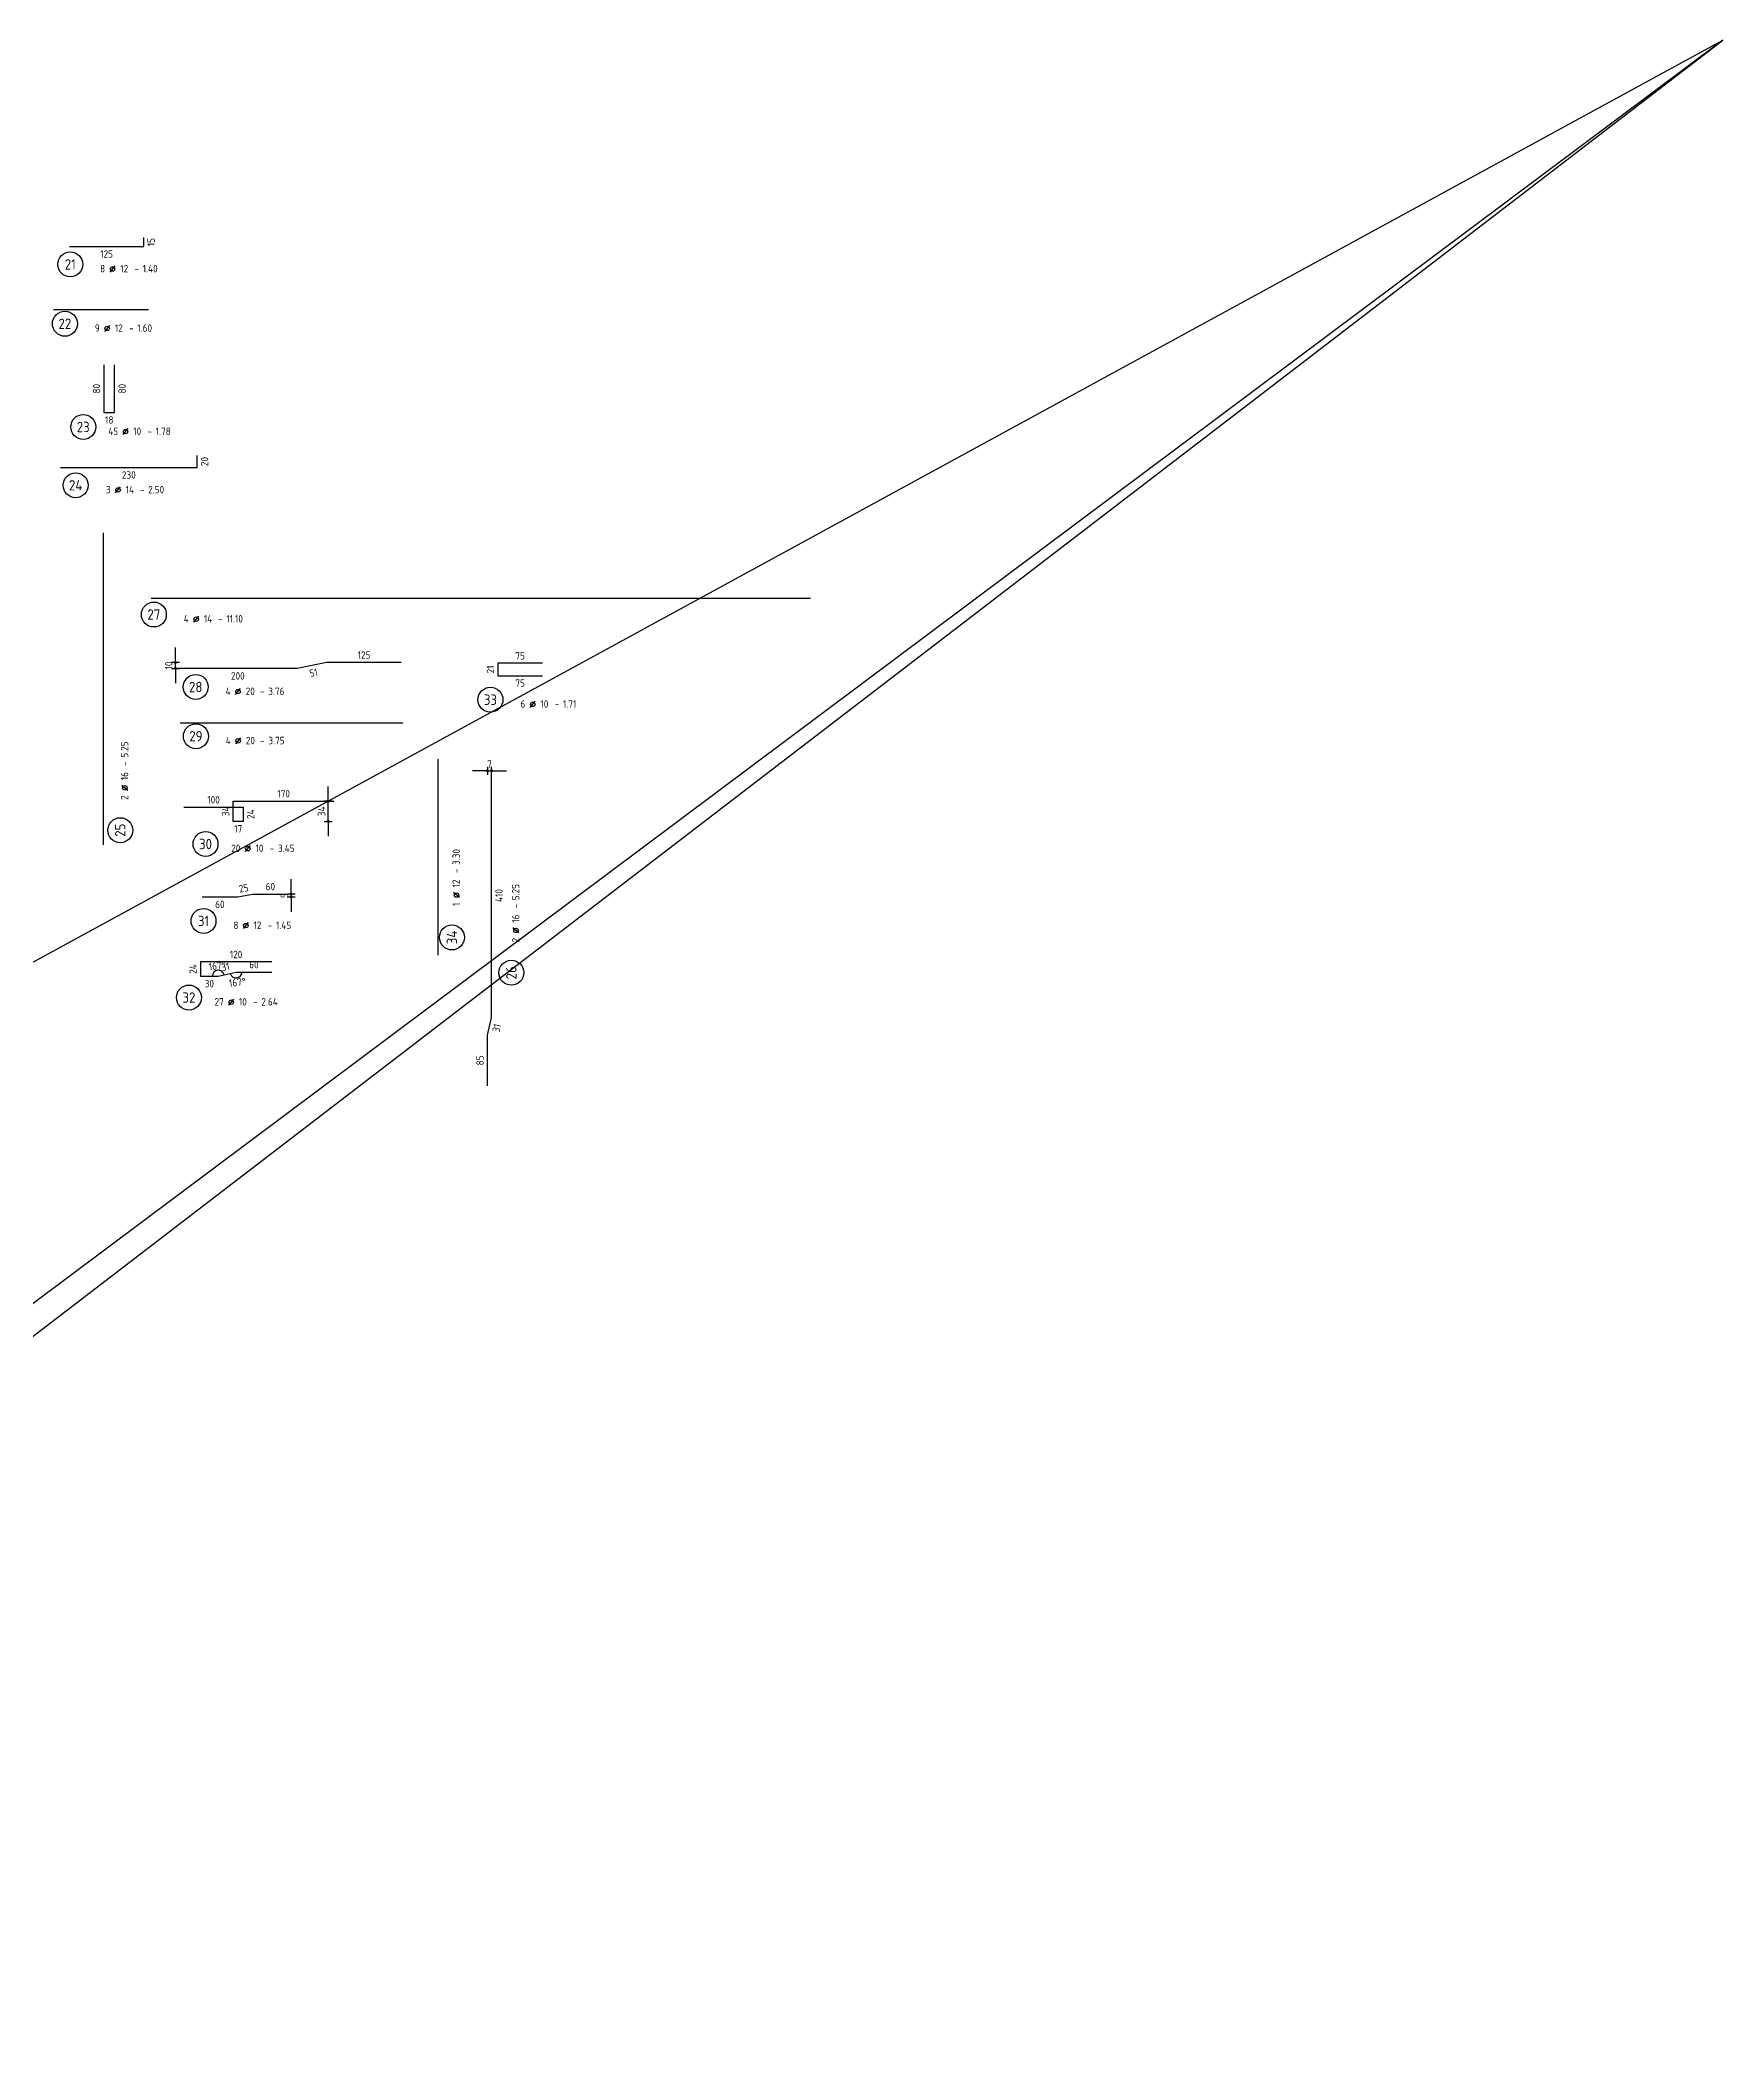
# Model space of a CAD drawing. Extents: x -10 to 101, y -7 to 49.
# Drawn here: x 72.59 to 100.92, y 9.67 to 43.39 of the extents above; entities that cross this region are included whole.
import ezdxf
from ezdxf.enums import TextEntityAlignment as Align

# ---------------------------------------------------------------- set-up
doc = ezdxf.new("R2010")
doc.units = 0
doc.header["$LTSCALE"] = 0.5
doc.linetypes.add('AUSGEZOGEN', pattern=[1000.01, 1000, 0.01])
doc.layers.add('MASSE', color=7, linetype='Continuous')
doc.layers.add('RND', color=7, linetype='Continuous')
doc.layers.add('NOPLOT', color=7, linetype='Continuous', plot=False)
doc.styles.add('txt', font='isocp.shx')
doc.dimstyles.new('DOT_I', dxfattribs={"dimscale": 0.5, "dimtxt": 0.25, "dimasz": 0.25, "dimexe": 0.1, "dimexo": 0.3, "dimgap": 0.1, "dimtad": 1, "dimdec": 3, "dimzin": 3, "dimtxsty": 'txt', "dimblk": 'DOT', "dimblk1": 'DOT', "dimblk2": 'DOT', "dimsah": 1, "dimcen": 0.1, "dimse1": 1, "dimse2": 1, "dimazin": 0, "dimtfac": 1, "dimtdec": 4, "dimtix": 1, "dimtmove": 2, "dimatfit": 3, "dimfxl": 0, "dimtvp": 1, "dimtolj": 1, "dimtzin": 0, "dimarcsym": 0})

# ---------------------------------------------------------------- blocks, each defined once
blk = doc.blocks.new('RND_AUSZ')
at = {"layer": 'RND', "color": 7, "linetype": 'Continuous'}
blk.add_line((1.341, 0.262), (1.509, 0.466), dxfattribs=at)
at = {"layer": 'RND', "color": 1, "linetype": 'Continuous'}
blk.add_circle((0, 0.52), 0.42, dxfattribs=at)
at = {"layer": 'RND', "color": 7, "linetype": 'Continuous'}
blk.add_circle((1.425, 0.364), 0.075, dxfattribs=at)
at = {"layer": 'RND', "color": 7, "linetype": 'Continuous', "style": 'txt'}
blk.add_text('-', height=0.25, dxfattribs=at).set_placement((2.163, 0.25))
at = {"layer": 'RND', "color": 1, "linetype": 'Continuous', "style": 'txt'}
blk.add_attdef('POS', text='', height=0.35, dxfattribs=at).set_placement((0, 0.52), align=Align.MIDDLE)
at = {"layer": 'RND', "color": 7, "linetype": 'Continuous', "style": 'txt'}
for tag, p in [('WIEOFT', (-0.536, 0.25)), ('STK', (1.174, 0.25))]:
    blk.add_attdef(tag, text='', height=0.25, dxfattribs=at).set_placement(p, align=Align.RIGHT)
for tag, p in [('DS', (1.683, 0.25)), ('LANG', (2.441, 0.25)), ('TEXT', (3.669, 0.25))]:
    blk.add_attdef(tag, p, '', height=0.25, dxfattribs=at)
blk = doc.blocks.new('DOT')
at = {"layer": 'MASSE', "color": 7, "linetype": 'Continuous'}
for p, q in [((0, 0), (-1, 0)), ((0, 0.54), (0, -0.54))]:
    blk.add_line(p, q, dxfattribs=at)
at = {"layer": 'MASSE', "color": 7, "linetype": 'Continuous', "const_width": 0.2}
blk.add_lwpolyline([(-0.1, 0, 1), (0.1, 0, 1)], format="xyb", close=True, dxfattribs=at)
blk = doc.blocks.new('*D44')
at = {"layer": 'Defpoints', "color": 0, "linetype": 'AUSGEZOGEN', "transparency": 16777216}
for p in [(74.87, 32.918), (74.87, 32.918), (74.87, 32.818)]:
    blk.add_point(p, dxfattribs=at)
at = {"layer": 'RND', "color": 0, "linetype": 'AUSGEZOGEN', "lineweight": -2, "transparency": 16777216}
for p, q in [((74.87, 33.043), (74.87, 33.168)), ((74.87, 32.818), (74.87, 32.918)), ((74.87, 32.693), (74.87, 32.568))]:
    blk.add_line(p, q, dxfattribs=at)
at = {"layer": 'RND', "color": 0, "linetype": 'AUSGEZOGEN', "lineweight": -2, "transparency": 16777216, "xscale": 0.125, "yscale": 0.125, "zscale": 0.125}
for p, rotation in [((74.87, 32.918), 270), ((74.87, 32.818), 90)]:
    blk.add_blockref('DOT', p, dxfattribs=dict(at, rotation=rotation))
at = {"layer": 'RND', "color": 0, "linetype": 'AUSGEZOGEN', "transparency": 16777216, "insert": (74.757, 32.868), "char_height": 0.125, "attachment_point": 5, "rotation": 90, "style": 'txt'}
blk.add_mtext('\\A1;10', dxfattribs=at)
blk = doc.blocks.new('*D45')
at = {"layer": 'Defpoints', "color": 0, "linetype": 'AUSGEZOGEN', "transparency": 16777216}
for p in [(77.441, 30.584), (77.441, 30.584), (77.541, 30.244)]:
    blk.add_point(p, dxfattribs=at)
at = {"layer": 'RND', "color": 0, "linetype": 'AUSGEZOGEN', "lineweight": -2, "transparency": 16777216}
for p, q in [((77.441, 30.709), (77.441, 30.834)), ((77.441, 30.244), (77.441, 30.584)), ((77.441, 30.119), (77.441, 29.994))]:
    blk.add_line(p, q, dxfattribs=at)
at = {"layer": 'RND', "color": 0, "linetype": 'AUSGEZOGEN', "lineweight": -2, "transparency": 16777216, "xscale": 0.125, "yscale": 0.125, "zscale": 0.125}
for p, rotation in [((77.441, 30.584), 269.999999913663), ((77.441, 30.244), 89.99999991366298)]:
    blk.add_blockref('DOT', p, dxfattribs=dict(at, rotation=rotation))
at = {"layer": 'RND', "color": 0, "linetype": 'AUSGEZOGEN', "transparency": 16777216, "insert": (77.329, 30.414), "char_height": 0.125, "attachment_point": 5, "rotation": 90, "style": 'txt'}
blk.add_mtext('\\A1;34', dxfattribs=at)
blk = doc.blocks.new('*D71')
at = {"layer": 'Defpoints', "color": 0, "linetype": 'AUSGEZOGEN', "transparency": 16777216}
for p in [(76.817, 29.022), (76.817, 29.022), (76.817, 28.972)]:
    blk.add_point(p, dxfattribs=at)
at = {"layer": 'RND', "color": 0, "linetype": 'AUSGEZOGEN', "lineweight": -2, "transparency": 16777216}
for p, q in [((76.817, 29.147), (76.817, 29.272)), ((76.817, 28.972), (76.817, 29.022)), ((76.817, 28.847), (76.817, 28.722))]:
    blk.add_line(p, q, dxfattribs=at)
at = {"layer": 'RND', "color": 0, "linetype": 'AUSGEZOGEN', "lineweight": -2, "transparency": 16777216, "xscale": 0.125, "yscale": 0.125, "zscale": 0.125}
for p, rotation in [((76.817, 29.022), 270), ((76.817, 28.972), 90)]:
    blk.add_blockref('DOT', p, dxfattribs=dict(at, rotation=rotation))
at = {"layer": 'RND', "color": 0, "linetype": 'AUSGEZOGEN', "transparency": 16777216, "insert": (76.705, 28.997), "char_height": 0.125, "attachment_point": 5, "rotation": 90, "style": 'txt'}
blk.add_mtext('\\A1;5', dxfattribs=at)
blk = doc.blocks.new('*D73')
at = {"layer": 'Defpoints', "color": 0, "linetype": 'AUSGEZOGEN', "transparency": 16777216}
for p in [(75.627, 27.733), (75.74, 27.674), (75.44, 27.639), (75.59, 27.639)]:
    blk.add_point(p, dxfattribs=at)
at = {"layer": 'RND', "color": 0, "linetype": 'AUSGEZOGEN', "lineweight": -2, "transparency": 16777216}
blk.add_arc((75.59, 27.639), 0.1, 13.134, 180, dxfattribs=at)
at = {"layer": 'RND', "color": 0, "linetype": 'AUSGEZOGEN', "transparency": 16777216, "insert": (75.57, 27.813), "char_height": 0.125, "attachment_point": 5, "rotation": 6.567, "style": 'txt'}
blk.add_mtext('\\A1;167°', dxfattribs=at)
blk = doc.blocks.new('*D74')
at = {"layer": 'Defpoints', "color": 0, "linetype": 'AUSGEZOGEN', "transparency": 16777216}
for p in [(75.74, 27.674), (75.89, 27.709), (76.19, 27.709), (75.854, 27.616)]:
    blk.add_point(p, dxfattribs=at)
at = {"layer": 'RND', "color": 0, "linetype": 'AUSGEZOGEN', "lineweight": -2, "transparency": 16777216}
blk.add_arc((75.89, 27.709), 0.1, 193.134, 360, dxfattribs=at)
at = {"layer": 'RND', "color": 0, "linetype": 'AUSGEZOGEN', "transparency": 16777216, "insert": (75.91, 27.536), "char_height": 0.125, "attachment_point": 5, "rotation": 6.567, "style": 'txt'}
blk.add_mtext('\\A1;167°', dxfattribs=at)
blk = doc.blocks.new('*D78')
at = {"layer": 'Defpoints', "color": 0, "linetype": 'AUSGEZOGEN', "transparency": 16777216}
for p in [(80.121, 31.096), (80.191, 31.096), (80.191, 31.096)]:
    blk.add_point(p, dxfattribs=at)
at = {"layer": 'RND', "color": 0, "linetype": 'AUSGEZOGEN', "lineweight": -2, "transparency": 16777216}
for p, q in [((79.996, 31.096), (79.871, 31.096)), ((80.121, 31.096), (80.191, 31.096)), ((80.316, 31.096), (80.441, 31.096))]:
    blk.add_line(p, q, dxfattribs=at)
at = {"layer": 'RND', "color": 0, "linetype": 'AUSGEZOGEN', "lineweight": -2, "transparency": 16777216, "xscale": 0.125, "yscale": 0.125, "zscale": 0.125}
blk.add_blockref('DOT', (80.121, 31.096), dxfattribs=at)
at = {"layer": 'RND', "color": 0, "linetype": 'AUSGEZOGEN', "lineweight": -2, "transparency": 16777216, "xscale": 0.125, "yscale": 0.125, "zscale": 0.125, "rotation": 180}
blk.add_blockref('DOT', (80.191, 31.096), dxfattribs=at)
at = {"layer": 'RND', "color": 0, "linetype": 'AUSGEZOGEN', "transparency": 16777216, "insert": (80.156, 31.208), "char_height": 0.125, "attachment_point": 5, "style": 'txt'}
blk.add_mtext('\\A1;7', dxfattribs=at)

msp = doc.modelspace()

# ---------------------------------------------------------------- linework, layer by layer
at = {"layer": 'NOPLOT', "color": 191, "linetype": 'AUSGEZOGEN'}
for p, q in [((51.2, 16.275), (100.9205, 43.3929)), ((100.9205, 43.3929), (55.8004, 9.6698)), ((56.952, 9.6849), (100.9205, 43.3929))]:
    msp.add_line(p, q, dxfattribs=at)
at = {"layer": 'RND', "color": 1, "linetype": 'AUSGEZOGEN'}
for points in [[(73.0849, 39.9179), (74.3349, 39.9179), (74.3349, 40.0679)], [(74.4176, 38.8546), (72.8176, 38.8546)], [(73.6653, 37.9261), (73.6653, 37.1261), (73.8453, 37.1261), (73.8453, 37.9261)], [(72.9343, 36.2), (75.2343, 36.2), (75.2343, 36.4)], [(73.6565, 29.8501), (73.6565, 35.1001)], [(85.5596, 33.9928), (74.4596, 33.9928)], [(78.6697, 32.918), (77.4197, 32.918), (76.9197, 32.818), (74.9197, 32.818)], [(81.0467, 32.9055), (80.2967, 32.9055), (80.2967, 32.6955), (81.0467, 32.6955)], [(74.9489, 31.9007), (78.6989, 31.9007)], [(79.2946, 27.9924), (79.2946, 31.2924)], [(80.1213, 25.796), (80.1213, 26.646), (80.1913, 26.946), (80.1913, 31.046)], [(75.0112, 30.4838), (76.0112, 30.4838), (76.0112, 30.2438), (75.8412, 30.2438), (75.8412, 30.5838), (77.5412, 30.5838)], [(75.3174, 28.972), (75.9174, 28.972), (76.1674, 29.022), (76.7674, 29.022)], [(76.4904, 27.8794), (75.2904, 27.8794), (75.2904, 27.6394), (75.5904, 27.6394), (75.8904, 27.7094), (76.4904, 27.7094)]]:
    msp.add_lwpolyline(points, dxfattribs=at)

# ---------------------------------------------------------------- block references
at = {"layer": 'RND', "color": 1, "linetype": 'AUSGEZOGEN', "xscale": 0.5, "yscale": 0.5, "zscale": 0.5}
for p, values in [((73.0991, 39.3583), {'POS': '21', 'STK': '8', 'DS': '12', 'LANG': '1.40'}), ((73.0078, 38.3585), {'POS': '22', 'STK': '9', 'DS': '12', 'LANG': '1.60'}), ((73.3172, 36.6219), {'POS': '23', 'STK': '45', 'DS': '10', 'LANG': '1.78'}), ((73.1896, 35.6405), {'POS': '24', 'STK': '3', 'DS': '14', 'LANG': '2.50'}), ((75.2107, 32.2461), {'POS': '28', 'STK': '4', 'DS': '20', 'LANG': '3.76'}), ((80.1723, 32.0322), {'POS': '33', 'STK': '6', 'DS': '10', 'LANG': '1.71'}), ((75.2133, 31.4173), {'POS': '29', 'STK': '4', 'DS': '20', 'LANG': '3.75'}), ((75.3757, 29.6038), {'POS': '30', 'STK': '20', 'DS': '10', 'LANG': '3.45'})]:
    msp.add_blockref('RND_AUSZ', p, dxfattribs=at).add_auto_attribs(values)
at = {"layer": 'RND', "color": 7, "linetype": 'AUSGEZOGEN', "xscale": 0.5, "yscale": 0.5, "zscale": 0.5}
for p, values in [((74.5058, 33.4655), {'POS': '27', 'STK': '4', 'DS': '14', 'LANG': '11.10'}), ((75.342, 28.3087), {'POS': '31', 'STK': '8', 'DS': '12', 'LANG': '1.45'})]:
    msp.add_blockref('RND_AUSZ', p, dxfattribs=at).add_auto_attribs(values)
at = {"layer": 'RND', "color": 1, "linetype": 'AUSGEZOGEN', "xscale": 0.5, "yscale": 0.5, "zscale": 0.5, "rotation": 90}
for p, values in [((74.2001, 30.0956), {'POS': '25', 'STK': '2', 'DS': '16', 'LANG': '5.25'}), ((79.7832, 28.291), {'POS': '34', 'STK': '1', 'DS': '12', 'LANG': '3.30'}), ((80.7839, 27.6965), {'POS': '26', 'STK': '2', 'DS': '16', 'LANG': '5.25'})]:
    msp.add_blockref('RND_AUSZ', p, dxfattribs=at).add_auto_attribs(values)
at = {"layer": 'RND', "color": 102, "linetype": 'AUSGEZOGEN', "xscale": 0.5, "yscale": 0.5, "zscale": 0.5}
msp.add_blockref('RND_AUSZ', (75.0963, 27.0198), dxfattribs=at).add_auto_attribs({'POS': '32', 'STK': '27', 'DS': '10', 'LANG': '2.64'})

# ---------------------------------------------------------------- texts
at = {"layer": 'RND', "color": 7, "linetype": 'AUSGEZOGEN', "style": 'txt'}
for s, p in [('125', (73.7099, 39.7929)), ('18', (73.7553, 37.0011)), ('230', (74.0843, 36.075)), ('125', (78.0447, 33.043)), ('75', (80.6717, 33.0305)), ('200', (75.9197, 32.693)), ('75', (80.6717, 32.5705)), ('100', (75.5112, 30.6088)), ('60', (76.4674, 29.147)), ('60', (75.6174, 28.847)), ('120', (75.8904, 28.0044)), ('60', (76.1904, 27.8344)), ('30', (75.4404, 27.5144))]:
    msp.add_text(s, height=0.125, dxfattribs=at).set_placement(p, align=Align.MIDDLE)
for s, rotation, p in [('15', 90, (74.4599, 39.9929)), ('80', 90, (73.5403, 37.5261)), ('80', 90, (73.9703, 37.5261)), ('20', 90, (75.3593, 36.3)), ('51', 11.30993, (77.1942, 32.7454)), ('21', 90, (80.1717, 32.8005)), ('170', 360, (76.6912, 30.7088)), ('34', 90, (75.7162, 30.4138)), ('24', 90, (76.1362, 30.3638)), ('17', 360, (75.9262, 30.1188)), ('25', 11.30993, (76.0179, 29.1196)), ('410', 90, (80.3163, 28.996)), ('24', 90, (75.1654, 27.7594)), ('31', 13.13402, (75.712, 27.7961)), ('31', 76.86598, (80.278, 26.7676)), ('85', 90, (79.9963, 26.221))]:
    msp.add_text(s, height=0.125, rotation=rotation, dxfattribs=at).set_placement(p, align=Align.MIDDLE)

# ---------------------------------------------------------------- dimensions: what is measured, and where the dimension line sits
at = {"layer": 'RND', "color": 7, "linetype": 'AUSGEZOGEN'}
for base, p1, p2, override, picture, middle in [((74.8697, 32.918), (74.8697, 32.818), (74.8697, 32.918), {"dimdec": 0, "dimlfac": 100}, '*D44', (74.7572, 32.868)), ((76.8174, 29.022), (76.8174, 28.972), (76.8174, 29.022), {"dimdec": 0, "dimlfac": 100, "dimrnd": 0.0005}, '*D71', (76.7049, 28.997))]:
    dim = msp.add_linear_dim(base=base, p1=p1, p2=p2, angle=90, dimstyle='DOT_I', override=override, dxfattribs=at)
    dim.commit()
    dim.dimension.update_dxf_attribs({"geometry": picture, "text_midpoint": middle})
dim = msp.add_linear_dim(base=(80.1913, 31.096), p1=(80.1213, 31.096), p2=(80.1913, 31.096), dimstyle='DOT_I', override={"dimdec": 0, "dimlfac": 100, "dimrnd": 0.0005}, dxfattribs=at)
dim.commit()
dim.dimension.update_dxf_attribs({"geometry": '*D78', "text_midpoint": (80.1563, 31.2085)})
dim = msp.add_linear_dim(base=(77.4412, 30.5838), p1=(77.5412, 30.2438), p2=(77.4412, 30.5838), angle=90, text='34', dimstyle='DOT_I', override={"dimdec": 0, "dimlfac": 100}, dxfattribs=at)
dim.commit()
dim.dimension.update_dxf_attribs({"geometry": '*D45', "text_midpoint": (77.3287, 30.4138)})
for base, center, p1, p2, picture, middle in [((75.6266, 27.7326), (75.5904, 27.6394), (75.7404, 27.6744), (75.4404, 27.6394), '*D73', (75.5704, 27.8132)), ((75.8541, 27.6162), (75.8904, 27.7094), (76.1904, 27.7094), (75.7404, 27.6744), '*D74', (75.9104, 27.5355))]:
    dim = msp.add_angular_dim_3p(base=base, center=center, p1=p1, p2=p2, dimstyle='DOT_I', override={"dimrnd": 0.0005, "dimadec": 0}, dxfattribs=at)
    dim.commit()
    dim.dimension.update_dxf_attribs({"geometry": picture, "text_midpoint": middle, "dimtype": 165})

doc.saveas('drawing.dxf')
